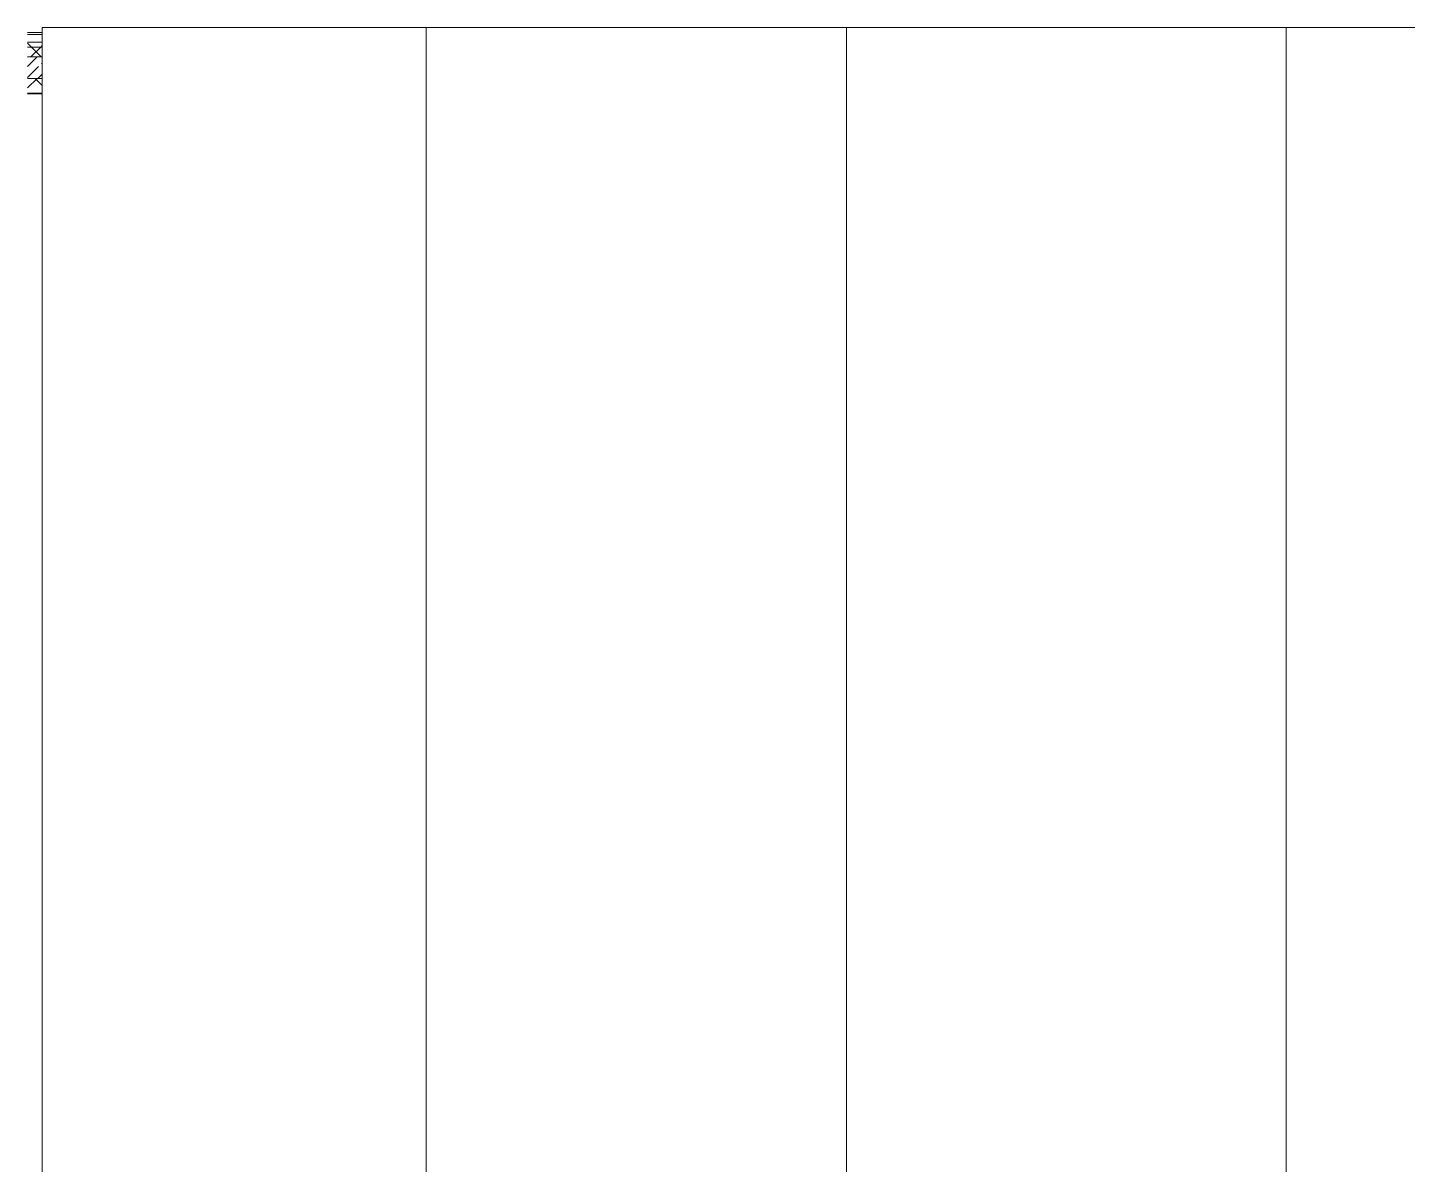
# Model space of a CAD drawing. Header units: millimetres. Extents: x -1113 to 415037, y -3642 to 354837.
# Drawn here: x 288858 to 302978, y 15759 to 27400 of the extents above; entities that cross this region are included whole.
import ezdxf

# ---------------------------------------------------------------- set-up
doc = ezdxf.new("R2010")
doc.units = ezdxf.units.MM
for name, color, linetype, lineweight in [('A-DETL-2', 7, 'Continuous', 5), ('A-WALL', 7, 'Continuous', 5), ('I-WALL', 7, 'Continuous', 5), ('Оси', 7, 'Continuous', 9)]:
    doc.layers.add(name, color=color, linetype=linetype, lineweight=lineweight)
doc.layers.add('A-WALL-1', color=9, linetype='Continuous', lineweight=5, true_color=0x808080)
doc.layers.add('A-WALL-FNSH-1', color=9, linetype='Continuous', lineweight=5, true_color=0x808080)
pattern_1 = [(45, (289227.4, 1e-08), (-141.4214, 141.4214), []), (135, (289227.4, 1e-08), (-141.4214, -141.4214), [])]

msp = doc.modelspace()

# ---------------------------------------------------------------- hatches: boundary and pattern name
at = {"layer": 'A-WALL'}
h = msp.add_hatch(dxfattribs=at)
h.set_pattern_fill('FP_24', color=256, style=0, pattern_type=2)
h.set_pattern_definition(pattern_1)
h.paths.add_polyline_path([(289007, 27200), (289007, 27250), (288858, 27250), (288858, 27200)])
h = msp.add_hatch(dxfattribs=at)
h.set_pattern_fill('FP_24', color=256, style=0, pattern_type=2)
h.set_pattern_definition(pattern_1)
h.paths.add_polyline_path([(289007, 27100), (289007, 27200), (288858, 27200), (288858, 27100)])
at = {"layer": 'I-WALL'}
h = msp.add_hatch(dxfattribs=at)
h.set_pattern_fill('FP_1', color=256, style=0, pattern_type=2)
h.set_pattern_definition([(45, (289227.4, 1e-08), (-114.0493, 114.0493), []), (45, (289341.45, 1e-08), (-114.0493, 114.0493), [201.612, -40.322, 6.706, -33.617])])
h.paths.add_polyline_path([(289007, 26880), (289007, 27100), (288858, 27100), (288858, 26880)])
h = msp.add_hatch(dxfattribs=at)
h.set_pattern_fill('FP_24', color=256, style=0, pattern_type=2)
h.set_pattern_definition(pattern_1)
h.paths.add_polyline_path([(288858, 26730), (289007, 26730), (289007, 26880), (288858, 26880)])

# ---------------------------------------------------------------- linework, layer by layer
at = {"layer": 'A-DETL-2'}
for p, q in [((323147, 27400), (289007, 27400)), ((289007, 27400), (289007, 15407))]:
    msp.add_line(p, q, dxfattribs=at)
at = {"layer": 'A-WALL'}
for p, q in [((288858, 27330), (289007, 27330)), ((288858, 27250), (289007, 27250)), ((288858, 27200), (289007, 27200)), ((289007, 26730), (288858, 26730)), ((289007, 26725), (288858, 26725))]:
    msp.add_line(p, q, dxfattribs=at)
at = {"layer": 'A-WALL-1'}
for p, q in [((289007, 27100), (288858, 27100)), ((288858, 26880), (289007, 26880))]:
    msp.add_line(p, q, dxfattribs=at)
at = {"layer": 'A-WALL-FNSH-1'}
for p, q in [((289007, 27350), (288858, 27350)), ((288858, 26723), (289007, 26723))]:
    msp.add_line(p, q, dxfattribs=at)
at = {"layer": 'Оси'}
for points in [[(292937, -1906), (292937, 3094), (292937, 22398), (292937, 27398)], [(297237, -1906), (297237, 3094), (297237, 22398), (297237, 27398)], [(301737, -1906), (301737, 3094), (301737, 22398), (301737, 27398)]]:
    msp.add_lwpolyline(points, dxfattribs=at)

doc.saveas('drawing.dxf')
